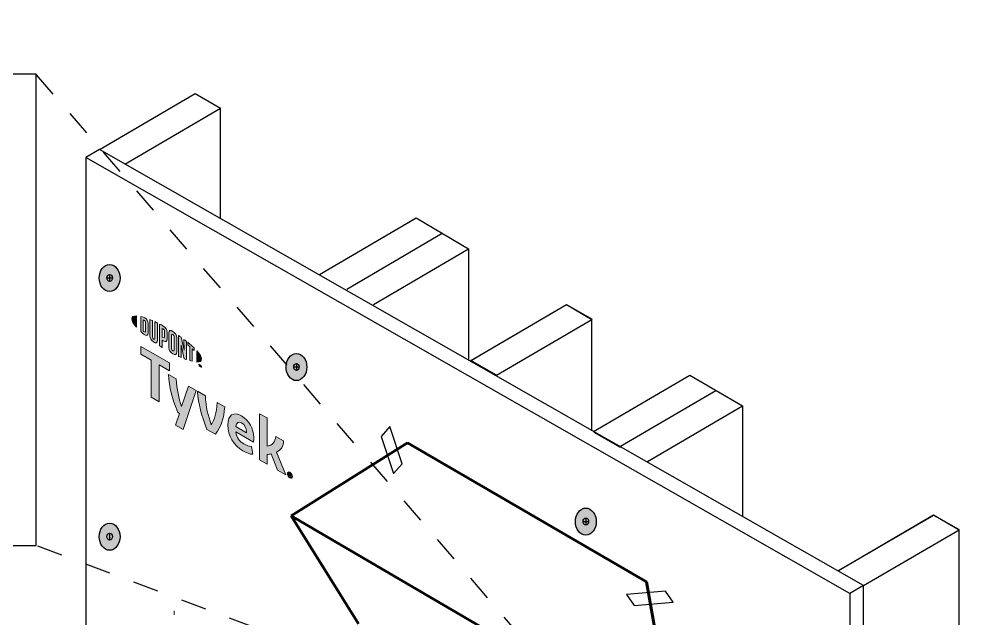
# Model space of a CAD drawing. Extents: x -1279 to 5791, y -3809 to 1769.
# Drawn here: x 4826.4 to 5162.3, y -2639 to -2427.9 of the extents above; entities that cross this region are included whole.
import ezdxf

# ---------------------------------------------------------------- set-up
doc = ezdxf.new("R2010")
doc.units = 0
doc.header["$MEASUREMENT"] = 0
for name, pattern in [('AI-Linetype-34', [27, 18, -9]), ('AI-Linetype-35', [18, 9, -9]), ('AI-Linetype-66', [18, 9, -9])]:
    doc.linetypes.add(name, pattern=pattern)
for name, color, linetype, lineweight in [('.ATI-HATCH', 7, 'Continuous', 0), ('G-ANNO-TTLB', 7, 'Continuous', 0), ('TYVEK', 7, 'Continuous', 0), ('X-REF - TRACED', 7, 'Continuous', 0)]:
    doc.layers.add(name, color=color, linetype=linetype, lineweight=lineweight)

# ---------------------------------------------------------------- blocks, each defined once
blk = doc.blocks.new('Block_114')
at = {"layer": 'TYVEK', "true_color": 0x003b71, "transparency": 33554687}
h = blk.add_hatch(color=156, dxfattribs=at)
h.dxf.hatch_style = 2
edge = h.paths.add_edge_path()
edge.add_ellipse((4858.23, -2519.04), major_axis=(0, 4.78), ratio=0.766948, start_angle=0, end_angle=360)
h = blk.add_hatch(color=156, dxfattribs=at)
h.dxf.hatch_style = 2
edge = h.paths.add_edge_path()
edge.add_ellipse((4923.94, -2550.37), major_axis=(0, 4.78), ratio=0.766948, start_angle=0, end_angle=360)
h = blk.add_hatch(color=156, dxfattribs=at)
h.dxf.hatch_style = 2
edge = h.paths.add_edge_path()
edge.add_ellipse((5025.74, -2604.78), major_axis=(0, 4.78), ratio=0.766948, start_angle=0, end_angle=360)
h = blk.add_hatch(color=156, dxfattribs=at)
h.dxf.hatch_style = 2
edge = h.paths.add_edge_path()
edge.add_ellipse((4858.23, -2610.09), major_axis=(0, 4.78), ratio=0.766948, start_angle=0, end_angle=360)
at = {"layer": 'TYVEK', "color": 18, "lineweight": 25, "true_color": 0x080808}
for p, q in [((4858.23, -2517.78), (4858.23, -2520.25)), ((4857.26, -2519.01), (4859.2, -2519.01)), ((4923.94, -2549.1), (4923.94, -2551.57)), ((4922.97, -2550.34), (4924.92, -2550.34)), ((5024.76, -2604.75), (5026.71, -2604.75)), ((5025.74, -2603.52), (5025.74, -2605.99)), ((4858.23, -2608.83), (4858.23, -2611.29))]:
    blk.add_line(p, q, dxfattribs=at)
at = {"layer": 'TYVEK', "color": 18, "lineweight": 25, "true_color": 0x000000}
for centre in [(4858.23, -2519.04), (4923.94, -2550.37), (5025.74, -2604.78), (4858.23, -2610.09)]:
    blk.add_ellipse(centre, major_axis=(0, 4.78), ratio=0.766948, dxfattribs=at)
at = {"layer": 'TYVEK', "color": 18, "lineweight": 25, "true_color": 0x080808}
for centre in [(4858.23, -2519.01), (4923.94, -2550.34), (5025.74, -2604.75), (4858.23, -2610.06)]:
    blk.add_ellipse(centre, major_axis=(0, 1.23), ratio=0.788846, dxfattribs=at)
blk = doc.blocks.new('Block_520')
at = {"layer": 'X-REF - TRACED', "true_color": 0x848484, "transparency": 33554687}
h = blk.add_hatch(color=252, dxfattribs=at)
h.dxf.hatch_style = 2
edge = h.paths.add_edge_path()
edge.add_spline(control_points=[(4865.99, -2533.39), (4865.99, -2534.11), (4866.6, -2535.14), (4867.67, -2536.34), (4867.67, -2536.34), (4867.67, -2532.4), (4867.67, -2532.4), (4866.6, -2532.36), (4865.99, -2532.68), (4865.99, -2533.39)], knot_values=[0, 0, 0, 0, 1, 1, 1, 2, 2, 2, 3, 3, 3, 3], degree=3, periodic=0)
h = blk.add_hatch(color=252, dxfattribs=at)
h.dxf.hatch_style = 2
edge = h.paths.add_edge_path()
edge.add_spline(control_points=[(4870.88, -2537.82), (4870.88, -2538.12), (4870.72, -2538.13), (4870.53, -2538.02), (4870.38, -2537.94), (4870.15, -2537.75), (4869.97, -2537.58), (4869.97, -2537.58), (4869.97, -2533.81), (4869.97, -2533.81), (4870.15, -2533.86), (4870.38, -2533.93), (4870.53, -2534.02), (4870.72, -2534.13), (4870.88, -2534.32), (4870.88, -2534.62), (4870.88, -2534.62), (4870.88, -2537.82), (4870.88, -2537.82)], knot_values=[0, 0, 0, 0, 1, 1, 1, 2, 2, 2, 3, 3, 3, 4, 4, 4, 5, 5, 5, 6, 6, 6, 6], degree=3, periodic=0)
edge = h.paths.add_edge_path()
edge.add_spline(control_points=[(4870.65, -2533.1), (4870.35, -2532.93), (4869.92, -2532.79), (4869.15, -2532.61), (4869.15, -2532.61), (4869.15, -2537.84), (4869.15, -2537.84), (4869.83, -2538.47), (4870.35, -2538.91), (4870.65, -2539.08), (4871.34, -2539.48), (4871.73, -2539.22), (4871.73, -2538.45), (4871.73, -2538.45), (4871.73, -2534.98), (4871.73, -2534.98), (4871.73, -2534.21), (4871.34, -2533.5), (4870.65, -2533.1)], knot_values=[0, 0, 0, 0, 1, 1, 1, 2, 2, 2, 3, 3, 3, 4, 4, 4, 5, 5, 5, 6, 6, 6, 6], degree=3, periodic=0)
h = blk.add_hatch(color=252, dxfattribs=at)
h.dxf.hatch_style = 2
edge = h.paths.add_edge_path()
edge.add_spline(control_points=[(4874.12, -2540.31), (4874.12, -2540.61), (4874.03, -2540.75), (4873.7, -2540.51), (4873.38, -2540.28), (4873.29, -2540.07), (4873.29, -2539.72), (4873.29, -2539.72), (4873.29, -2534.03), (4873.29, -2534.03), (4873.07, -2533.93), (4872.6, -2533.73), (4872.39, -2533.65), (4872.39, -2533.65), (4872.39, -2539.4), (4872.39, -2539.4), (4872.39, -2540.32), (4872.78, -2540.9), (4873.7, -2541.55), (4874.54, -2542.15), (4875.06, -2541.96), (4875.06, -2540.94), (4875.06, -2540.94), (4875.06, -2534.86), (4875.06, -2534.86), (4874.88, -2534.77), (4874.3, -2534.5), (4874.12, -2534.41), (4874.12, -2534.41), (4874.12, -2540.31), (4874.12, -2540.31)], knot_values=[0, 0, 0, 0, 1, 1, 1, 2, 2, 2, 3, 3, 3, 4, 4, 4, 5, 5, 5, 6, 6, 6, 7, 7, 7, 8, 8, 8, 9, 9, 9, 10, 10, 10, 10], degree=3, periodic=0)
h = blk.add_hatch(color=252, dxfattribs=at)
h.dxf.hatch_style = 2
edge = h.paths.add_edge_path()
edge.add_spline(control_points=[(4877.54, -2539.78), (4877.54, -2540.11), (4877.44, -2540.22), (4877.06, -2540), (4877.06, -2540), (4876.73, -2539.81), (4876.73, -2539.81), (4876.73, -2539.81), (4876.73, -2536.79), (4876.73, -2536.79), (4876.87, -2536.87), (4876.95, -2536.91), (4877.04, -2536.96), (4877.45, -2537.2), (4877.54, -2537.43), (4877.54, -2537.77), (4877.54, -2537.77), (4877.54, -2539.78), (4877.54, -2539.78)], knot_values=[0, 0, 0, 0, 1, 1, 1, 2, 2, 2, 3, 3, 3, 4, 4, 4, 5, 5, 5, 6, 6, 6, 6], degree=3, periodic=0)
edge = h.paths.add_edge_path()
edge.add_spline(control_points=[(4877.09, -2535.93), (4876.93, -2535.83), (4876.34, -2535.51), (4875.79, -2535.23), (4875.79, -2535.23), (4875.79, -2542.89), (4875.79, -2542.89), (4875.98, -2543), (4876.46, -2543.32), (4876.73, -2543.48), (4876.73, -2543.48), (4876.73, -2540.88), (4876.73, -2540.88), (4876.73, -2540.88), (4877.09, -2541.09), (4877.09, -2541.09), (4878.08, -2541.65), (4878.49, -2541.38), (4878.49, -2540.41), (4878.49, -2540.41), (4878.49, -2538.16), (4878.49, -2538.16), (4878.49, -2537.2), (4878.03, -2536.46), (4877.09, -2535.93)], knot_values=[0, 0, 0, 0, 1, 1, 1, 2, 2, 2, 3, 3, 3, 4, 4, 4, 5, 5, 5, 6, 6, 6, 7, 7, 7, 8, 8, 8, 8], degree=3, periodic=0)
h = blk.add_hatch(color=252, dxfattribs=at)
h.dxf.hatch_style = 2
edge = h.paths.add_edge_path()
edge.add_spline(control_points=[(4880.89, -2544.39), (4880.89, -2544.69), (4880.8, -2544.8), (4880.47, -2544.62), (4880.13, -2544.43), (4880.03, -2544.21), (4880.03, -2543.9), (4880.03, -2543.9), (4880.03, -2539.13), (4880.03, -2539.13), (4880.03, -2538.81), (4880.13, -2538.69), (4880.47, -2538.9), (4880.8, -2539.1), (4880.89, -2539.32), (4880.89, -2539.62), (4880.89, -2539.62), (4880.89, -2544.39), (4880.89, -2544.39)], knot_values=[0, 0, 0, 0, 1, 1, 1, 2, 2, 2, 3, 3, 3, 4, 4, 4, 5, 5, 5, 6, 6, 6, 6], degree=3, periodic=0)
edge = h.paths.add_edge_path()
edge.add_spline(control_points=[(4880.47, -2537.83), (4879.6, -2537.28), (4879.08, -2537.42), (4879.08, -2538.43), (4879.08, -2538.43), (4879.08, -2543.44), (4879.08, -2543.44), (4879.08, -2544.5), (4879.55, -2545.21), (4880.47, -2545.69), (4881.37, -2546.17), (4881.84, -2546.05), (4881.84, -2544.92), (4881.84, -2544.92), (4881.84, -2540.14), (4881.84, -2540.14), (4881.84, -2539.06), (4881.41, -2538.43), (4880.47, -2537.83)], knot_values=[0, 0, 0, 0, 1, 1, 1, 2, 2, 2, 3, 3, 3, 4, 4, 4, 5, 5, 5, 6, 6, 6, 6], degree=3, periodic=0)
h = blk.add_hatch(color=252, dxfattribs=at)
h.dxf.hatch_style = 2
edge = h.paths.add_edge_path()
edge.add_spline(control_points=[(4884.44, -2544.39), (4884.44, -2544.39), (4883.4, -2539.89), (4883.4, -2539.89), (4883.12, -2539.69), (4882.77, -2539.45), (4882.51, -2539.27), (4882.51, -2539.27), (4882.51, -2546.61), (4882.51, -2546.61), (4882.7, -2546.7), (4883.17, -2546.91), (4883.41, -2547.02), (4883.41, -2547.02), (4883.34, -2542.64), (4883.34, -2542.64), (4883.34, -2542.64), (4884.44, -2547.44), (4884.44, -2547.44), (4884.67, -2547.53), (4885.02, -2547.66), (4885.24, -2547.74), (4885.24, -2547.74), (4885.24, -2541.29), (4885.24, -2541.29), (4885.01, -2541.1), (4884.58, -2540.77), (4884.38, -2540.62), (4884.38, -2540.62), (4884.44, -2544.39), (4884.44, -2544.39)], knot_values=[0, 0, 0, 0, 1, 1, 1, 2, 2, 2, 3, 3, 3, 4, 4, 4, 5, 5, 5, 6, 6, 6, 7, 7, 7, 8, 8, 8, 9, 9, 9, 10, 10, 10, 10], degree=3, periodic=0)
h = blk.add_hatch(color=252, dxfattribs=at)
h.dxf.hatch_style = 2
edge = h.paths.add_edge_path()
edge.add_spline(control_points=[(4885.7, -2542.68), (4885.94, -2542.87), (4886.17, -2543.05), (4886.39, -2543.24), (4886.39, -2543.24), (4886.39, -2548.12), (4886.39, -2548.12), (4886.59, -2548.18), (4886.97, -2548.29), (4887.23, -2548.35), (4887.23, -2548.35), (4887.23, -2543.95), (4887.23, -2543.95), (4887.47, -2544.17), (4887.7, -2544.37), (4887.91, -2544.56), (4887.91, -2544.56), (4887.91, -2543.62), (4887.91, -2543.62), (4887.25, -2542.97), (4886.54, -2542.34), (4885.7, -2541.66), (4885.7, -2541.66), (4885.7, -2542.68), (4885.7, -2542.68)], knot_values=[0, 0, 0, 0, 1, 1, 1, 2, 2, 2, 3, 3, 3, 4, 4, 4, 5, 5, 5, 6, 6, 6, 7, 7, 7, 8, 8, 8, 8], degree=3, periodic=0)
h = blk.add_hatch(color=252, dxfattribs=at)
h.dxf.hatch_style = 2
edge = h.paths.add_edge_path()
edge.add_spline(control_points=[(4890.6, -2547.6), (4890.6, -2548.32), (4889.99, -2548.64), (4888.92, -2548.61), (4888.92, -2548.61), (4888.92, -2544.66), (4888.92, -2544.66), (4889.99, -2545.86), (4890.6, -2546.88), (4890.6, -2547.6)], knot_values=[0, 0, 0, 0, 1, 1, 1, 2, 2, 2, 3, 3, 3, 3], degree=3, periodic=0)
h = blk.add_hatch(color=252, dxfattribs=at)
h.dxf.hatch_style = 2
edge = h.paths.add_edge_path()
edge.add_spline(control_points=[(4890.1, -2549.68), (4890.1, -2549.68), (4890.2, -2549.74), (4890.2, -2549.74), (4890.2, -2549.74), (4890.35, -2550.1), (4890.35, -2550.1), (4890.35, -2550.1), (4890.5, -2549.91), (4890.5, -2549.91), (4890.5, -2549.91), (4890.6, -2549.97), (4890.6, -2549.97), (4890.6, -2549.97), (4890.6, -2550.54), (4890.6, -2550.54), (4890.6, -2550.54), (4890.51, -2550.49), (4890.51, -2550.49), (4890.51, -2550.49), (4890.51, -2550.08), (4890.51, -2550.08), (4890.51, -2550.08), (4890.35, -2550.27), (4890.35, -2550.27), (4890.35, -2550.27), (4890.35, -2550.26), (4890.35, -2550.26), (4890.35, -2550.26), (4890.19, -2549.9), (4890.19, -2549.9), (4890.19, -2549.9), (4890.19, -2550.3), (4890.19, -2550.3), (4890.19, -2550.3), (4890.1, -2550.25), (4890.1, -2550.25), (4890.1, -2550.25), (4890.1, -2549.68), (4890.1, -2549.68)], knot_values=[0, 0, 0, 0, 1, 1, 1, 2, 2, 2, 3, 3, 3, 4, 4, 4, 5, 5, 5, 6, 6, 6, 7, 7, 7, 8, 8, 8, 9, 9, 9, 10, 10, 10, 11, 11, 11, 12, 12, 12, 13, 13, 13, 13], degree=3, periodic=0)
edge = h.paths.add_edge_path()
edge.add_spline(control_points=[(4889.75, -2549.58), (4889.75, -2549.58), (4889.59, -2549.49), (4889.59, -2549.49), (4889.59, -2549.49), (4889.59, -2549.39), (4889.59, -2549.39), (4889.59, -2549.39), (4889.99, -2549.62), (4889.99, -2549.62), (4889.99, -2549.62), (4889.99, -2549.72), (4889.99, -2549.72), (4889.99, -2549.72), (4889.84, -2549.63), (4889.84, -2549.63), (4889.84, -2549.63), (4889.84, -2550.1), (4889.84, -2550.1), (4889.84, -2550.1), (4889.75, -2550.05), (4889.75, -2550.05), (4889.75, -2550.05), (4889.75, -2549.58), (4889.75, -2549.58)], knot_values=[0, 0, 0, 0, 1, 1, 1, 2, 2, 2, 3, 3, 3, 4, 4, 4, 5, 5, 5, 6, 6, 6, 7, 7, 7, 8, 8, 8, 8], degree=3, periodic=0)
at = {"layer": 'X-REF - TRACED'}
for points, knots in [([(4865.99, -2533.39), (4865.99, -2534.11), (4866.6, -2535.14), (4867.67, -2536.34), (4867.67, -2536.34), (4867.67, -2532.4), (4867.67, -2532.4), (4866.6, -2532.36), (4865.99, -2532.68), (4865.99, -2533.39)], [0, 0, 0, 0, 1, 1, 1, 2, 2, 2, 3, 3, 3, 3]), ([(4870.65, -2533.1), (4870.35, -2532.93), (4869.92, -2532.79), (4869.15, -2532.61), (4869.15, -2532.61), (4869.15, -2537.84), (4869.15, -2537.84), (4869.83, -2538.47), (4870.35, -2538.91), (4870.65, -2539.08), (4871.34, -2539.48), (4871.73, -2539.22), (4871.73, -2538.45), (4871.73, -2538.45), (4871.73, -2534.98), (4871.73, -2534.98), (4871.73, -2534.21), (4871.34, -2533.5), (4870.65, -2533.1)], [0, 0, 0, 0, 1, 1, 1, 2, 2, 2, 3, 3, 3, 4, 4, 4, 5, 5, 5, 6, 6, 6, 6]), ([(4870.88, -2537.82), (4870.88, -2538.12), (4870.72, -2538.13), (4870.53, -2538.02), (4870.38, -2537.94), (4870.15, -2537.75), (4869.97, -2537.58), (4869.97, -2537.58), (4869.97, -2533.81), (4869.97, -2533.81), (4870.15, -2533.86), (4870.38, -2533.93), (4870.53, -2534.02), (4870.72, -2534.13), (4870.88, -2534.32), (4870.88, -2534.62), (4870.88, -2534.62), (4870.88, -2537.82), (4870.88, -2537.82)], [0, 0, 0, 0, 1, 1, 1, 2, 2, 2, 3, 3, 3, 4, 4, 4, 5, 5, 5, 6, 6, 6, 6]), ([(4874.12, -2540.31), (4874.12, -2540.61), (4874.03, -2540.75), (4873.7, -2540.51), (4873.38, -2540.28), (4873.29, -2540.07), (4873.29, -2539.72), (4873.29, -2539.72), (4873.29, -2534.03), (4873.29, -2534.03), (4873.07, -2533.93), (4872.6, -2533.73), (4872.39, -2533.65), (4872.39, -2533.65), (4872.39, -2539.4), (4872.39, -2539.4), (4872.39, -2540.32), (4872.78, -2540.9), (4873.7, -2541.55), (4874.54, -2542.15), (4875.06, -2541.96), (4875.06, -2540.94), (4875.06, -2540.94), (4875.06, -2534.86), (4875.06, -2534.86), (4874.88, -2534.77), (4874.3, -2534.5), (4874.12, -2534.41), (4874.12, -2534.41), (4874.12, -2540.31), (4874.12, -2540.31)], [0, 0, 0, 0, 1, 1, 1, 2, 2, 2, 3, 3, 3, 4, 4, 4, 5, 5, 5, 6, 6, 6, 7, 7, 7, 8, 8, 8, 9, 9, 9, 10, 10, 10, 10]), ([(4877.09, -2535.93), (4876.93, -2535.83), (4876.34, -2535.51), (4875.79, -2535.23), (4875.79, -2535.23), (4875.79, -2542.89), (4875.79, -2542.89), (4875.98, -2543), (4876.46, -2543.32), (4876.73, -2543.48), (4876.73, -2543.48), (4876.73, -2540.88), (4876.73, -2540.88), (4876.73, -2540.88), (4877.09, -2541.09), (4877.09, -2541.09), (4878.08, -2541.65), (4878.49, -2541.38), (4878.49, -2540.41), (4878.49, -2540.41), (4878.49, -2538.16), (4878.49, -2538.16), (4878.49, -2537.2), (4878.03, -2536.46), (4877.09, -2535.93)], [0, 0, 0, 0, 1, 1, 1, 2, 2, 2, 3, 3, 3, 4, 4, 4, 5, 5, 5, 6, 6, 6, 7, 7, 7, 8, 8, 8, 8]), ([(4877.54, -2539.78), (4877.54, -2540.11), (4877.44, -2540.22), (4877.06, -2540), (4877.06, -2540), (4876.73, -2539.81), (4876.73, -2539.81), (4876.73, -2539.81), (4876.73, -2536.79), (4876.73, -2536.79), (4876.87, -2536.87), (4876.95, -2536.91), (4877.04, -2536.96), (4877.45, -2537.2), (4877.54, -2537.43), (4877.54, -2537.77), (4877.54, -2537.77), (4877.54, -2539.78), (4877.54, -2539.78)], [0, 0, 0, 0, 1, 1, 1, 2, 2, 2, 3, 3, 3, 4, 4, 4, 5, 5, 5, 6, 6, 6, 6]), ([(4880.47, -2537.83), (4879.6, -2537.28), (4879.08, -2537.42), (4879.08, -2538.43), (4879.08, -2538.43), (4879.08, -2543.44), (4879.08, -2543.44), (4879.08, -2544.5), (4879.55, -2545.21), (4880.47, -2545.69), (4881.37, -2546.17), (4881.84, -2546.05), (4881.84, -2544.92), (4881.84, -2544.92), (4881.84, -2540.14), (4881.84, -2540.14), (4881.84, -2539.06), (4881.41, -2538.43), (4880.47, -2537.83)], [0, 0, 0, 0, 1, 1, 1, 2, 2, 2, 3, 3, 3, 4, 4, 4, 5, 5, 5, 6, 6, 6, 6]), ([(4880.89, -2544.39), (4880.89, -2544.69), (4880.8, -2544.8), (4880.47, -2544.62), (4880.13, -2544.43), (4880.03, -2544.21), (4880.03, -2543.9), (4880.03, -2543.9), (4880.03, -2539.13), (4880.03, -2539.13), (4880.03, -2538.81), (4880.13, -2538.69), (4880.47, -2538.9), (4880.8, -2539.1), (4880.89, -2539.32), (4880.89, -2539.62), (4880.89, -2539.62), (4880.89, -2544.39), (4880.89, -2544.39)], [0, 0, 0, 0, 1, 1, 1, 2, 2, 2, 3, 3, 3, 4, 4, 4, 5, 5, 5, 6, 6, 6, 6]), ([(4884.44, -2544.39), (4884.44, -2544.39), (4883.4, -2539.89), (4883.4, -2539.89), (4883.12, -2539.69), (4882.77, -2539.45), (4882.51, -2539.27), (4882.51, -2539.27), (4882.51, -2546.61), (4882.51, -2546.61), (4882.7, -2546.7), (4883.17, -2546.91), (4883.41, -2547.02), (4883.41, -2547.02), (4883.34, -2542.64), (4883.34, -2542.64), (4883.34, -2542.64), (4884.44, -2547.44), (4884.44, -2547.44), (4884.67, -2547.53), (4885.02, -2547.66), (4885.24, -2547.74), (4885.24, -2547.74), (4885.24, -2541.29), (4885.24, -2541.29), (4885.01, -2541.1), (4884.58, -2540.77), (4884.38, -2540.62), (4884.38, -2540.62), (4884.44, -2544.39), (4884.44, -2544.39)], [0, 0, 0, 0, 1, 1, 1, 2, 2, 2, 3, 3, 3, 4, 4, 4, 5, 5, 5, 6, 6, 6, 7, 7, 7, 8, 8, 8, 9, 9, 9, 10, 10, 10, 10]), ([(4885.7, -2542.68), (4885.94, -2542.87), (4886.17, -2543.05), (4886.39, -2543.24), (4886.39, -2543.24), (4886.39, -2548.12), (4886.39, -2548.12), (4886.59, -2548.18), (4886.97, -2548.29), (4887.23, -2548.35), (4887.23, -2548.35), (4887.23, -2543.95), (4887.23, -2543.95), (4887.47, -2544.17), (4887.7, -2544.37), (4887.91, -2544.56), (4887.91, -2544.56), (4887.91, -2543.62), (4887.91, -2543.62), (4887.25, -2542.97), (4886.54, -2542.34), (4885.7, -2541.66), (4885.7, -2541.66), (4885.7, -2542.68), (4885.7, -2542.68)], [0, 0, 0, 0, 1, 1, 1, 2, 2, 2, 3, 3, 3, 4, 4, 4, 5, 5, 5, 6, 6, 6, 7, 7, 7, 8, 8, 8, 8]), ([(4890.6, -2547.6), (4890.6, -2548.32), (4889.99, -2548.64), (4888.92, -2548.61), (4888.92, -2548.61), (4888.92, -2544.66), (4888.92, -2544.66), (4889.99, -2545.86), (4890.6, -2546.88), (4890.6, -2547.6)], [0, 0, 0, 0, 1, 1, 1, 2, 2, 2, 3, 3, 3, 3]), ([(4889.75, -2549.58), (4889.75, -2549.58), (4889.59, -2549.49), (4889.59, -2549.49), (4889.59, -2549.49), (4889.59, -2549.39), (4889.59, -2549.39), (4889.59, -2549.39), (4889.99, -2549.62), (4889.99, -2549.62), (4889.99, -2549.62), (4889.99, -2549.72), (4889.99, -2549.72), (4889.99, -2549.72), (4889.84, -2549.63), (4889.84, -2549.63), (4889.84, -2549.63), (4889.84, -2550.1), (4889.84, -2550.1), (4889.84, -2550.1), (4889.75, -2550.05), (4889.75, -2550.05), (4889.75, -2550.05), (4889.75, -2549.58), (4889.75, -2549.58)], [0, 0, 0, 0, 1, 1, 1, 2, 2, 2, 3, 3, 3, 4, 4, 4, 5, 5, 5, 6, 6, 6, 7, 7, 7, 8, 8, 8, 8]), ([(4890.1, -2549.68), (4890.1, -2549.68), (4890.2, -2549.74), (4890.2, -2549.74), (4890.2, -2549.74), (4890.35, -2550.1), (4890.35, -2550.1), (4890.35, -2550.1), (4890.5, -2549.91), (4890.5, -2549.91), (4890.5, -2549.91), (4890.6, -2549.97), (4890.6, -2549.97), (4890.6, -2549.97), (4890.6, -2550.54), (4890.6, -2550.54), (4890.6, -2550.54), (4890.51, -2550.49), (4890.51, -2550.49), (4890.51, -2550.49), (4890.51, -2550.08), (4890.51, -2550.08), (4890.51, -2550.08), (4890.35, -2550.27), (4890.35, -2550.27), (4890.35, -2550.27), (4890.35, -2550.26), (4890.35, -2550.26), (4890.35, -2550.26), (4890.19, -2549.9), (4890.19, -2549.9), (4890.19, -2549.9), (4890.19, -2550.3), (4890.19, -2550.3), (4890.19, -2550.3), (4890.1, -2550.25), (4890.1, -2550.25), (4890.1, -2550.25), (4890.1, -2549.68), (4890.1, -2549.68)], [0, 0, 0, 0, 1, 1, 1, 2, 2, 2, 3, 3, 3, 4, 4, 4, 5, 5, 5, 6, 6, 6, 7, 7, 7, 8, 8, 8, 9, 9, 9, 10, 10, 10, 11, 11, 11, 12, 12, 12, 13, 13, 13, 13])]:
    blk.add_open_spline(points, degree=3, knots=knots, dxfattribs=at)
blk = doc.blocks.new('Block_524')
at = {"layer": 'X-REF - TRACED', "true_color": 0x848484, "transparency": 33554687}
h = blk.add_hatch(color=252, dxfattribs=at)
h.dxf.hatch_style = 2
h.paths.add_polyline_path([(4879.25, -2548.93), (4869.15, -2543.09), (4869.15, -2545.84), (4872.8, -2547.94), (4872.8, -2560.94), (4875.6, -2562.56), (4875.6, -2549.56), (4879.25, -2551.67)])
h = blk.add_hatch(color=252, dxfattribs=at)
h.dxf.hatch_style = 2
edge = h.paths.add_edge_path()
edge.add_spline(control_points=[(4896.04, -2562.87), (4895.86, -2566.61), (4895.12, -2568.79), (4893.96, -2570.66), (4892.84, -2567.48), (4892.12, -2564.45), (4891.9, -2560.48), (4891.9, -2560.48), (4889.17, -2558.91), (4889.17, -2558.91), (4889.47, -2563.6), (4890.35, -2567.01), (4892.47, -2572.3), (4892.47, -2572.3), (4895.47, -2574.03), (4895.47, -2574.03), (4897.51, -2571.14), (4898.35, -2568.73), (4898.75, -2564.43), (4898.75, -2564.43), (4896.04, -2562.87), (4896.04, -2562.87)], knot_values=[0, 0, 0, 0, 1, 1, 1, 2, 2, 2, 3, 3, 3, 4, 4, 4, 5, 5, 5, 6, 6, 6, 7, 7, 7, 7], degree=3, periodic=0)
h = blk.add_hatch(color=252, dxfattribs=at)
h.dxf.hatch_style = 2
edge = h.paths.add_edge_path()
edge.add_spline(control_points=[(4902.61, -2571.32), (4902.61, -2571.32), (4906.34, -2573.47), (4906.34, -2573.47), (4906.34, -2573.47), (4906.34, -2573.2), (4906.34, -2573.2), (4906.34, -2571.94), (4905.75, -2570.68), (4904.67, -2570.06), (4903.53, -2569.4), (4902.79, -2569.89), (4902.61, -2571.32)], knot_values=[0, 0, 0, 0, 1, 1, 1, 2, 2, 2, 3, 3, 3, 4, 4, 4, 4], degree=3, periodic=0)
edge = h.paths.add_edge_path()
edge.add_spline(control_points=[(4908.55, -2581.09), (4907.69, -2581.04), (4906.41, -2580.62), (4905.12, -2579.87), (4901.96, -2578.05), (4899.8, -2574.51), (4899.8, -2570.78), (4899.8, -2567.2), (4901.79, -2565.92), (4904.67, -2567.58), (4907.24, -2569.07), (4908.92, -2572.13), (4908.92, -2575.14), (4908.92, -2575.82), (4908.89, -2576.38), (4908.85, -2576.81), (4908.85, -2576.81), (4902.65, -2573.23), (4902.65, -2573.23), (4902.9, -2575.17), (4903.82, -2576.52), (4905.39, -2577.42), (4906.36, -2577.98), (4907.28, -2578.26), (4908.12, -2578.34), (4908.12, -2578.34), (4908.55, -2581.09), (4908.55, -2581.09)], knot_values=[0, 0, 0, 0, 1, 1, 1, 2, 2, 2, 3, 3, 3, 4, 4, 4, 5, 5, 5, 6, 6, 6, 7, 7, 7, 8, 8, 8, 9, 9, 9, 9], degree=3, periodic=0)
h = blk.add_hatch(color=252, dxfattribs=at)
h.dxf.hatch_style = 2
edge = h.paths.add_edge_path()
edge.add_spline(control_points=[(4916.95, -2580.29), (4916.95, -2580.29), (4920.2, -2588.31), (4920.2, -2588.31), (4920.2, -2588.31), (4917.26, -2586.61), (4917.26, -2586.61), (4917.26, -2586.61), (4915, -2580.92), (4915, -2580.92), (4914.59, -2581.02), (4914.16, -2581.11), (4913.69, -2581.18), (4913.69, -2581.18), (4913.69, -2584.55), (4913.69, -2584.55), (4913.69, -2584.55), (4910.98, -2582.99), (4910.98, -2582.99), (4910.98, -2582.99), (4910.98, -2566.87), (4910.98, -2566.87), (4910.98, -2566.87), (4913.69, -2568.27), (4913.69, -2568.27), (4913.69, -2568.27), (4913.69, -2578.19), (4913.69, -2578.19), (4915.53, -2577.88), (4916.44, -2576.83), (4916.75, -2574.83), (4916.75, -2574.83), (4919.44, -2576.38), (4919.44, -2576.38), (4919.38, -2578.28), (4918.52, -2579.51), (4916.95, -2580.29)], knot_values=[0, 0, 0, 0, 1, 1, 1, 2, 2, 2, 3, 3, 3, 4, 4, 4, 5, 5, 5, 6, 6, 6, 7, 7, 7, 8, 8, 8, 9, 9, 9, 10, 10, 10, 11, 11, 11, 12, 12, 12, 12], degree=3, periodic=0)
at = {"layer": 'X-REF - TRACED'}
blk.add_lwpolyline([(4879.25, -2548.93), (4869.15, -2543.09), (4869.15, -2545.84), (4872.8, -2547.94), (4872.8, -2560.94), (4875.6, -2562.56), (4875.6, -2549.56), (4879.25, -2551.67)], close=True, dxfattribs=at)
for points, knots in [([(4896.04, -2562.87), (4895.86, -2566.61), (4895.12, -2568.79), (4893.96, -2570.66), (4892.84, -2567.48), (4892.12, -2564.45), (4891.9, -2560.48), (4891.9, -2560.48), (4889.17, -2558.91), (4889.17, -2558.91), (4889.47, -2563.6), (4890.35, -2567.01), (4892.47, -2572.3), (4892.47, -2572.3), (4895.47, -2574.03), (4895.47, -2574.03), (4897.51, -2571.14), (4898.35, -2568.73), (4898.75, -2564.43), (4898.75, -2564.43), (4896.04, -2562.87), (4896.04, -2562.87)], [0, 0, 0, 0, 1, 1, 1, 2, 2, 2, 3, 3, 3, 4, 4, 4, 5, 5, 5, 6, 6, 6, 7, 7, 7, 7]), ([(4908.55, -2581.09), (4907.69, -2581.04), (4906.41, -2580.62), (4905.12, -2579.87), (4901.96, -2578.05), (4899.8, -2574.51), (4899.8, -2570.78), (4899.8, -2567.2), (4901.79, -2565.92), (4904.67, -2567.58), (4907.24, -2569.07), (4908.92, -2572.13), (4908.92, -2575.14), (4908.92, -2575.82), (4908.89, -2576.38), (4908.85, -2576.81), (4908.85, -2576.81), (4902.65, -2573.23), (4902.65, -2573.23), (4902.9, -2575.17), (4903.82, -2576.52), (4905.39, -2577.42), (4906.36, -2577.98), (4907.28, -2578.26), (4908.12, -2578.34), (4908.12, -2578.34), (4908.55, -2581.09), (4908.55, -2581.09)], [0, 0, 0, 0, 1, 1, 1, 2, 2, 2, 3, 3, 3, 4, 4, 4, 5, 5, 5, 6, 6, 6, 7, 7, 7, 8, 8, 8, 9, 9, 9, 9]), ([(4916.95, -2580.29), (4916.95, -2580.29), (4920.2, -2588.31), (4920.2, -2588.31), (4920.2, -2588.31), (4917.26, -2586.61), (4917.26, -2586.61), (4917.26, -2586.61), (4915, -2580.92), (4915, -2580.92), (4914.59, -2581.02), (4914.16, -2581.11), (4913.69, -2581.18), (4913.69, -2581.18), (4913.69, -2584.55), (4913.69, -2584.55), (4913.69, -2584.55), (4910.98, -2582.99), (4910.98, -2582.99), (4910.98, -2582.99), (4910.98, -2566.87), (4910.98, -2566.87), (4910.98, -2566.87), (4913.69, -2568.27), (4913.69, -2568.27), (4913.69, -2568.27), (4913.69, -2578.19), (4913.69, -2578.19), (4915.53, -2577.88), (4916.44, -2576.83), (4916.75, -2574.83), (4916.75, -2574.83), (4919.44, -2576.38), (4919.44, -2576.38), (4919.38, -2578.28), (4918.52, -2579.51), (4916.95, -2580.29)], [0, 0, 0, 0, 1, 1, 1, 2, 2, 2, 3, 3, 3, 4, 4, 4, 5, 5, 5, 6, 6, 6, 7, 7, 7, 8, 8, 8, 9, 9, 9, 10, 10, 10, 11, 11, 11, 12, 12, 12, 12]), ([(4902.61, -2571.32), (4902.61, -2571.32), (4906.34, -2573.47), (4906.34, -2573.47), (4906.34, -2573.47), (4906.34, -2573.2), (4906.34, -2573.2), (4906.34, -2571.94), (4905.75, -2570.68), (4904.67, -2570.06), (4903.53, -2569.4), (4902.79, -2569.89), (4902.61, -2571.32)], [0, 0, 0, 0, 1, 1, 1, 2, 2, 2, 3, 3, 3, 4, 4, 4, 4])]:
    blk.add_open_spline(points, degree=3, knots=knots, dxfattribs=at)
blk = doc.blocks.new('Block_523')
at = {"layer": 'X-REF - TRACED', "true_color": 0x848484, "transparency": 33554687}
h = blk.add_hatch(color=252, dxfattribs=at)
h.dxf.hatch_style = 2
edge = h.paths.add_edge_path()
edge.add_spline(control_points=[(4885.99, -2557.07), (4885.99, -2557.07), (4883.56, -2564.31), (4883.56, -2564.31), (4882.52, -2561.28), (4881.85, -2558.35), (4881.65, -2554.56), (4881.65, -2554.56), (4878.92, -2552.99), (4878.92, -2552.99), (4879.21, -2557.68), (4880.1, -2561.09), (4882.22, -2566.38), (4882.22, -2566.38), (4882.76, -2566.69), (4882.76, -2566.69), (4882.76, -2566.69), (4881.37, -2570.83), (4881.37, -2570.83), (4881.37, -2570.83), (4884.08, -2572.4), (4884.08, -2572.4), (4884.08, -2572.4), (4888.69, -2558.63), (4888.69, -2558.63), (4888.69, -2558.63), (4885.99, -2557.07), (4885.99, -2557.07)], knot_values=[0, 0, 0, 0, 1, 1, 1, 2, 2, 2, 3, 3, 3, 4, 4, 4, 5, 5, 5, 6, 6, 6, 7, 7, 7, 8, 8, 8, 9, 9, 9, 9], degree=3, periodic=0)
at = {"layer": 'X-REF - TRACED'}
blk.add_open_spline([(4885.99, -2557.07), (4885.99, -2557.07), (4883.56, -2564.31), (4883.56, -2564.31), (4882.52, -2561.28), (4881.85, -2558.35), (4881.65, -2554.56), (4881.65, -2554.56), (4878.92, -2552.99), (4878.92, -2552.99), (4879.21, -2557.68), (4880.1, -2561.09), (4882.22, -2566.38), (4882.22, -2566.38), (4882.76, -2566.69), (4882.76, -2566.69), (4882.76, -2566.69), (4881.37, -2570.83), (4881.37, -2570.83), (4881.37, -2570.83), (4884.08, -2572.4), (4884.08, -2572.4), (4884.08, -2572.4), (4888.69, -2558.63), (4888.69, -2558.63), (4888.69, -2558.63), (4885.99, -2557.07), (4885.99, -2557.07)], degree=3, knots=[0, 0, 0, 0, 1, 1, 1, 2, 2, 2, 3, 3, 3, 4, 4, 4, 5, 5, 5, 6, 6, 6, 7, 7, 7, 8, 8, 8, 9, 9, 9, 9], dxfattribs=at)
blk.add_blockref('Block_524', (0, 0), dxfattribs=at)
blk = doc.blocks.new('Block_525')
at = {"layer": 'X-REF - TRACED', "true_color": 0x848484, "transparency": 33554687}
h = blk.add_hatch(color=252, dxfattribs=at)
h.dxf.hatch_style = 2
edge = h.paths.add_edge_path()
edge.add_spline(control_points=[(4921.5, -2588), (4921.5, -2588), (4921.5, -2588.29), (4921.5, -2588.29), (4921.5, -2588.29), (4921.61, -2588.36), (4921.61, -2588.36), (4921.72, -2588.42), (4921.78, -2588.42), (4921.78, -2588.31), (4921.78, -2588.2), (4921.72, -2588.13), (4921.61, -2588.06), (4921.61, -2588.06), (4921.5, -2588), (4921.5, -2588)], knot_values=[0, 0, 0, 0, 1, 1, 1, 2, 2, 2, 3, 3, 3, 4, 4, 4, 5, 5, 5, 5], degree=3, periodic=0)
edge = h.paths.add_edge_path()
edge.add_spline(control_points=[(4921.31, -2587.7), (4921.31, -2587.7), (4921.61, -2587.88), (4921.61, -2587.88), (4921.85, -2588.01), (4921.96, -2588.21), (4921.96, -2588.42), (4921.96, -2588.56), (4921.91, -2588.63), (4921.79, -2588.61), (4921.85, -2588.78), (4921.93, -2588.94), (4922.03, -2589.13), (4922.03, -2589.13), (4921.8, -2589), (4921.8, -2589), (4921.71, -2588.83), (4921.65, -2588.69), (4921.6, -2588.54), (4921.6, -2588.54), (4921.5, -2588.48), (4921.5, -2588.48), (4921.5, -2588.48), (4921.5, -2588.83), (4921.5, -2588.83), (4921.5, -2588.83), (4921.31, -2588.72), (4921.31, -2588.72), (4921.31, -2588.72), (4921.31, -2587.7), (4921.31, -2587.7)], knot_values=[0, 0, 0, 0, 1, 1, 1, 2, 2, 2, 3, 3, 3, 4, 4, 4, 5, 5, 5, 6, 6, 6, 7, 7, 7, 8, 8, 8, 9, 9, 9, 10, 10, 10, 10], degree=3, periodic=0)
edge = h.paths.add_edge_path()
edge.add_spline(control_points=[(4921.62, -2587.62), (4921.2, -2587.37), (4920.95, -2587.52), (4920.95, -2588.02), (4920.95, -2588.54), (4921.2, -2588.95), (4921.62, -2589.2), (4922.05, -2589.45), (4922.29, -2589.31), (4922.29, -2588.8), (4922.29, -2588.29), (4922.05, -2587.87), (4921.62, -2587.62)], knot_values=[0, 0, 0, 0, 1, 1, 1, 2, 2, 2, 3, 3, 3, 4, 4, 4, 4], degree=3, periodic=0)
edge = h.paths.add_edge_path()
edge.add_spline(control_points=[(4921.62, -2587.42), (4922.15, -2587.72), (4922.5, -2588.31), (4922.5, -2588.92), (4922.5, -2589.52), (4922.15, -2589.7), (4921.62, -2589.4), (4921.09, -2589.09), (4920.75, -2588.51), (4920.75, -2587.91), (4920.75, -2587.3), (4921.1, -2587.11), (4921.62, -2587.42)], knot_values=[0, 0, 0, 0, 1, 1, 1, 2, 2, 2, 3, 3, 3, 4, 4, 4, 4], degree=3, periodic=0)
at = {"layer": 'X-REF - TRACED'}
for points, knots in [([(4921.62, -2587.42), (4922.15, -2587.72), (4922.5, -2588.31), (4922.5, -2588.92), (4922.5, -2589.52), (4922.15, -2589.7), (4921.62, -2589.4), (4921.09, -2589.09), (4920.75, -2588.51), (4920.75, -2587.91), (4920.75, -2587.3), (4921.1, -2587.11), (4921.62, -2587.42)], [0, 0, 0, 0, 1, 1, 1, 2, 2, 2, 3, 3, 3, 4, 4, 4, 4]), ([(4921.62, -2587.62), (4921.2, -2587.37), (4920.95, -2587.52), (4920.95, -2588.02), (4920.95, -2588.54), (4921.2, -2588.95), (4921.62, -2589.2), (4922.05, -2589.45), (4922.29, -2589.31), (4922.29, -2588.8), (4922.29, -2588.29), (4922.05, -2587.87), (4921.62, -2587.62)], [0, 0, 0, 0, 1, 1, 1, 2, 2, 2, 3, 3, 3, 4, 4, 4, 4]), ([(4921.31, -2587.7), (4921.31, -2587.7), (4921.61, -2587.88), (4921.61, -2587.88), (4921.85, -2588.01), (4921.96, -2588.21), (4921.96, -2588.42), (4921.96, -2588.56), (4921.91, -2588.63), (4921.79, -2588.61), (4921.85, -2588.78), (4921.93, -2588.94), (4922.03, -2589.13), (4922.03, -2589.13), (4921.8, -2589), (4921.8, -2589), (4921.71, -2588.83), (4921.65, -2588.69), (4921.6, -2588.54), (4921.6, -2588.54), (4921.5, -2588.48), (4921.5, -2588.48), (4921.5, -2588.48), (4921.5, -2588.83), (4921.5, -2588.83), (4921.5, -2588.83), (4921.31, -2588.72), (4921.31, -2588.72), (4921.31, -2588.72), (4921.31, -2587.7), (4921.31, -2587.7)], [0, 0, 0, 0, 1, 1, 1, 2, 2, 2, 3, 3, 3, 4, 4, 4, 5, 5, 5, 6, 6, 6, 7, 7, 7, 8, 8, 8, 9, 9, 9, 10, 10, 10, 10]), ([(4921.5, -2588), (4921.5, -2588), (4921.5, -2588.29), (4921.5, -2588.29), (4921.5, -2588.29), (4921.61, -2588.36), (4921.61, -2588.36), (4921.72, -2588.42), (4921.78, -2588.42), (4921.78, -2588.31), (4921.78, -2588.2), (4921.72, -2588.13), (4921.61, -2588.06), (4921.61, -2588.06), (4921.5, -2588), (4921.5, -2588)], [0, 0, 0, 0, 1, 1, 1, 2, 2, 2, 3, 3, 3, 4, 4, 4, 5, 5, 5, 5])]:
    blk.add_open_spline(points, degree=3, knots=knots, dxfattribs=at)
blk = doc.blocks.new('Block_522')
at = {"layer": 'X-REF - TRACED'}
for name in ['Block_523', 'Block_525']:
    blk.add_blockref(name, (0, 0), dxfattribs=at)
blk = doc.blocks.new('Block_521')
at = {"layer": 'X-REF - TRACED'}
blk.add_blockref('Block_522', (0, 0), dxfattribs=at)
blk = doc.blocks.new('Block_519')
at = {"layer": 'X-REF - TRACED'}
for name in ['Block_520', 'Block_521']:
    blk.add_blockref(name, (0, 0), dxfattribs=at)

msp = doc.modelspace()

# ---------------------------------------------------------------- hatches: boundary and pattern name
at = {"layer": 'G-ANNO-TTLB', "true_color": 0xff00ff, "transparency": 33554687}
h = msp.add_hatch(color=6, dxfattribs=at)
edge = h.paths.add_edge_path()
edge.add_spline(control_points=[(5472, -3692.6), (5472, -3692.6), (2542.48, -3692.6), (2542.48, -3692.6), (2542.48, -3692.6), (2542.48, -1235.6), (2542.48, -1235.6), (2542.48, -1235.6), (5472, -1235.6), (5472, -1235.6), (5472, -1235.6), (5472, -3692.6), (5472, -3692.6)], knot_values=[0, 0, 0, 0, 1, 1, 1, 2, 2, 2, 3, 3, 3, 4, 4, 4, 4], degree=3, periodic=0)
edge = h.paths.add_edge_path()
edge.add_spline(control_points=[(2551.48, -1244.6), (2551.48, -1244.6), (2551.48, -3683.6), (2551.48, -3683.6), (2551.48, -3683.6), (5463, -3683.6), (5463, -3683.6), (5463, -3683.6), (5463, -1244.6), (5463, -1244.6), (5463, -1244.6), (2551.48, -1244.6), (2551.48, -1244.6)], knot_values=[0, 0, 0, 0, 1, 1, 1, 2, 2, 2, 3, 3, 3, 4, 4, 4, 4], degree=3, periodic=0)
edge.add_line((2551.48, -1244.6), (2551.48, -1244.6))

# ---------------------------------------------------------------- linework, layer by layer
at = {"layer": '.ATI-HATCH'}
msp.add_line((4880.98, -2636.15), (4880.98, -2637.53), dxfattribs=at)
msp.add_lwpolyline([(4880.98, -2636.15)], dxfattribs=at)
at = {"layer": 'G-ANNO-TTLB'}
for points in [[(5472, -3692.6), (5472, -3692.6), (2542.48, -3692.6), (2542.48, -3692.6), (2542.48, -3692.6), (2542.48, -1235.6), (2542.48, -1235.6), (2542.48, -1235.6), (5472, -1235.6), (5472, -1235.6), (5472, -1235.6), (5472, -3692.6), (5472, -3692.6)], [(2551.48, -1244.6), (2551.48, -1244.6), (2551.48, -3683.6), (2551.48, -3683.6), (2551.48, -3683.6), (5463, -3683.6), (5463, -3683.6), (5463, -3683.6), (5463, -1244.6), (5463, -1244.6), (5463, -1244.6), (2551.48, -1244.6), (2551.48, -1244.6)]]:
    msp.add_open_spline(points, degree=3, knots=[0, 0, 0, 0, 1, 1, 1, 2, 2, 2, 3, 3, 3, 4, 4, 4, 4], dxfattribs=at)
at = {"layer": 'TYVEK', "color": 18, "linetype": 'AI-Linetype-35', "lineweight": 25, "true_color": 0x000000}
msp.add_line((4832.43, -2447.48), (5002.23, -2644.51), dxfattribs=at)
at = {"layer": 'TYVEK', "color": 33, "lineweight": 25, "true_color": 0xcc9966}
for p, q in [((4854.89, -2473.68), (4888.3, -2454.12)), ((4854.89, -2473.68), (4888.3, -2454.12)), ((4888.3, -2454.12), (4897.27, -2459.3)), ((4863.63, -2478.99), (4897.27, -2459.3)), ((4897.25, -2498.17), (4897.25, -2459.43)), ((4932.1, -2517.77), (4966.03, -2497.91)), ((4932.1, -2517.77), (4965.51, -2498.21)), ((4966.03, -2497.91), (4984.49, -2508.76)), ((4941.64, -2522.93), (4975.19, -2503.29)), ((4951.08, -2528.32), (4984.49, -2508.76)), ((4984.49, -2508.77), (4984.49, -2547.69)), ((4985.53, -2547.96), (5018.94, -2528.4)), ((5018.94, -2528.4), (5027.91, -2533.58)), ((4994.27, -2553.27), (5027.91, -2533.58)), ((5027.91, -2572.78), (5027.91, -2533.58)), ((5028.43, -2573.07), (5062.36, -2553.21)), ((5062.36, -2553.21), (5080.82, -2564.05)), ((5037.97, -2578.23), (5071.51, -2558.58)), ((5047.41, -2583.62), (5080.82, -2564.05)), ((5080.82, -2564.07), (5080.82, -2602.99)), ((5114.68, -2622.01), (5148.09, -2602.44)), ((5148.09, -2602.44), (5157.06, -2607.62)), ((5123.43, -2627.32), (5157.06, -2607.62)), ((5157.04, -3032.11), (5157.04, -2607.75))]:
    msp.add_line(p, q, dxfattribs=at)
at = {"layer": 'TYVEK', "color": 2, "lineweight": 25, "true_color": 0xffff00}
for p, q in [((4854.64, -2473.83), (4849.83, -2476.61)), ((5123.43, -2627.32), (4854.63, -2473.83)), ((5123.43, -2721.82), (5123.43, -2627.32))]:
    msp.add_line(p, q, dxfattribs=at)
at = {"layer": 'TYVEK', "color": 18, "lineweight": 25, "true_color": 0x000000}
for p, q in [((4849.83, -2476.61), (4849.83, -2598.24)), ((5118.62, -2630.1), (4849.83, -2476.61)), ((4849.83, -2598.24), (4849.83, -2898.85)), ((5118.62, -2630.1), (5118.62, -2716.53))]:
    msp.add_line(p, q, dxfattribs=at)
at = {"layer": 'TYVEK', "color": 252, "linetype": 'AI-Linetype-34', "lineweight": 25, "true_color": 0x848484}
msp.add_line((5028.61, -2573.32), (5037.82, -2578.6), dxfattribs=at)
at = {"layer": 'TYVEK', "color": 18, "lineweight": 60, "true_color": 0x000000}
for p, q in [((4922.04, -2602.79), (4963.05, -2577.04)), ((4963.05, -2577.04), (5047.07, -2626.02)), ((4945.77, -2640.75), (4922.04, -2602.79)), ((5056.89, -2681.54), (4922.04, -2602.79)), ((5056.89, -2681.54), (5047.07, -2626.02))]:
    msp.add_line(p, q, dxfattribs=at)
at = {"layer": 'TYVEK', "color": 18, "linetype": 'AI-Linetype-66', "lineweight": 25, "true_color": 0x000000}
msp.add_line((4976.29, -2667.16), (4832.43, -2613.23), dxfattribs=at)
at = {"layer": 'TYVEK', "color": 165, "lineweight": 25, "true_color": 0x4c5f99}
msp.add_line((5123.43, -2627.32), (5118.62, -2630.1), dxfattribs=at)
at = {"layer": 'TYVEK', "color": 18, "lineweight": 25, "true_color": 0x000000}
msp.add_lwpolyline([(4674.29, -2613.23), (4832.43, -2613.23), (4832.43, -2447.31), (4576.19, -2447.31), (4575.83, -2613.23), (4674.29, -2613.23)], dxfattribs=at)
at = {"layer": 'TYVEK', "color": 33, "lineweight": 25, "true_color": 0xcc9966}
for points in [[(4994.28, -2553.27), (4985.28, -2548.11), (5018.93, -2528.41), (5027.93, -2533.57)], [(5123.43, -2627.32), (5114.43, -2622.15), (5148.08, -2602.45), (5157.08, -2607.61)]]:
    msp.add_lwpolyline(points, dxfattribs=at)
at = {"layer": 'TYVEK', "color": 2, "lineweight": 25, "true_color": 0xffff00}
for points in [[(4961.14, -2584.4), (4956.82, -2571.34), (4953.71, -2574.81), (4958.03, -2587.87)], [(5053.78, -2629.31), (5040.07, -2630.4), (5042.7, -2634.25), (5056.41, -2633.16)]]:
    msp.add_lwpolyline(points, close=True, dxfattribs=at)

# ---------------------------------------------------------------- block references
at = {"layer": 'TYVEK'}
msp.add_blockref('Block_114', (0, 0), dxfattribs=at)
at = {"layer": 'X-REF - TRACED'}
msp.add_blockref('Block_519', (0, 0), dxfattribs=at)

doc.saveas('drawing.dxf')
